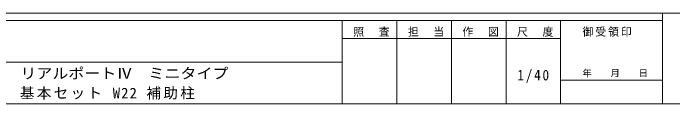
# Model space of a CAD drawing. Units: millimetres at full size, sheet at 1:40; details may follow other scales. Extents: x -11181 to 11305, y -7804 to 7716.
# Drawn here: x 47 to 7296, y -7804 to -6804 of the extents above; entities that cross this region are included whole.
import ezdxf
from ezdxf.enums import TextEntityAlignment as Align

# ---------------------------------------------------------------- set-up
doc = ezdxf.new("R2010")
doc.units = ezdxf.units.MM
doc.header["$LTSCALE"] = 40
doc.layers.add('F-0_240', color=7, linetype='Continuous', lineweight=9)
doc.styles.add('ＭＳ ゴシック', font='')
doc.styles.get('ＭＳ ゴシック').set_extended_font_data('MS Gothic')

msp = doc.modelspace()

# ---------------------------------------------------------------- linework, layer by layer
at = {"layer": 'F-0_240', "color": 5}
for p, q in [((-11180.61, -6803.54), (10739.39, -6803.54)), ((7183.72, -6803.54), (7183.72, -7803.54)), ((-11180.61, -6883.54), (7183.72, -6883.54)), ((3663.72, -6883.54), (3663.72, -7803.54)), ((4263.72, -6883.54), (4263.72, -7803.54)), ((4863.72, -6883.54), (4863.72, -7803.54)), ((5463.72, -6883.54), (5463.72, -7803.54)), ((6063.72, -6883.54), (6063.72, -7803.54)), ((3663.72, -7083.54), (6063.72, -7083.54)), ((-4536.28, -7343.54), (3663.72, -7343.54)), ((6063.72, -7543.54), (7183.72, -7543.54)), ((-11180.61, -7803.54), (10739.39, -7803.54))]:
    msp.add_line(p, q, dxfattribs=at)

# ---------------------------------------------------------------- texts
at = {"layer": 'F-0_240', "style": 'ＭＳ ゴシック', "width": 1.1}
msp.add_text('リアルポートⅣ\u3000ミニタイプ', height=117.3, dxfattribs=at).set_placement((124.97, -7561.39), align=Align.BOTTOM_LEFT)
at = {"layer": 'F-0_240', "style": 'ＭＳ ゴシック'}
msp.add_text('年\u3000\u3000月\u3000\u3000日', height=73.31, dxfattribs=at).set_placement((6303.72, -7523.54), align=Align.BOTTOM_LEFT)
at = {"layer": 'F-0_240', "attachment_point": 7, "style": 'ＭＳ ゴシック'}
for s, insert, char_height in [('\\T1.17;照\u3000査', (3783.72, -7063.54), 87.98), ('\\T1.17;担\u3000当', (4383.72, -7063.54), 87.98), ('\\T1.17;作\u3000図', (4983.72, -7063.54), 87.98), ('\\T1.17;尺\u3000度', (5583.72, -7063.54), 87.98), ('\\T1.17;御受領印', (6303.72, -7063.54), 87.98), ('\\T1.28;\\W0.9;1/40', (5588.72, -7573.54), 117.3), ('\\T1.16;基本セット\\~W22\\~補助柱', (120.88, -7756.06), 117.3)]:
    msp.add_mtext(s, dxfattribs=dict(at, insert=insert, char_height=char_height))

doc.saveas('drawing.dxf')
